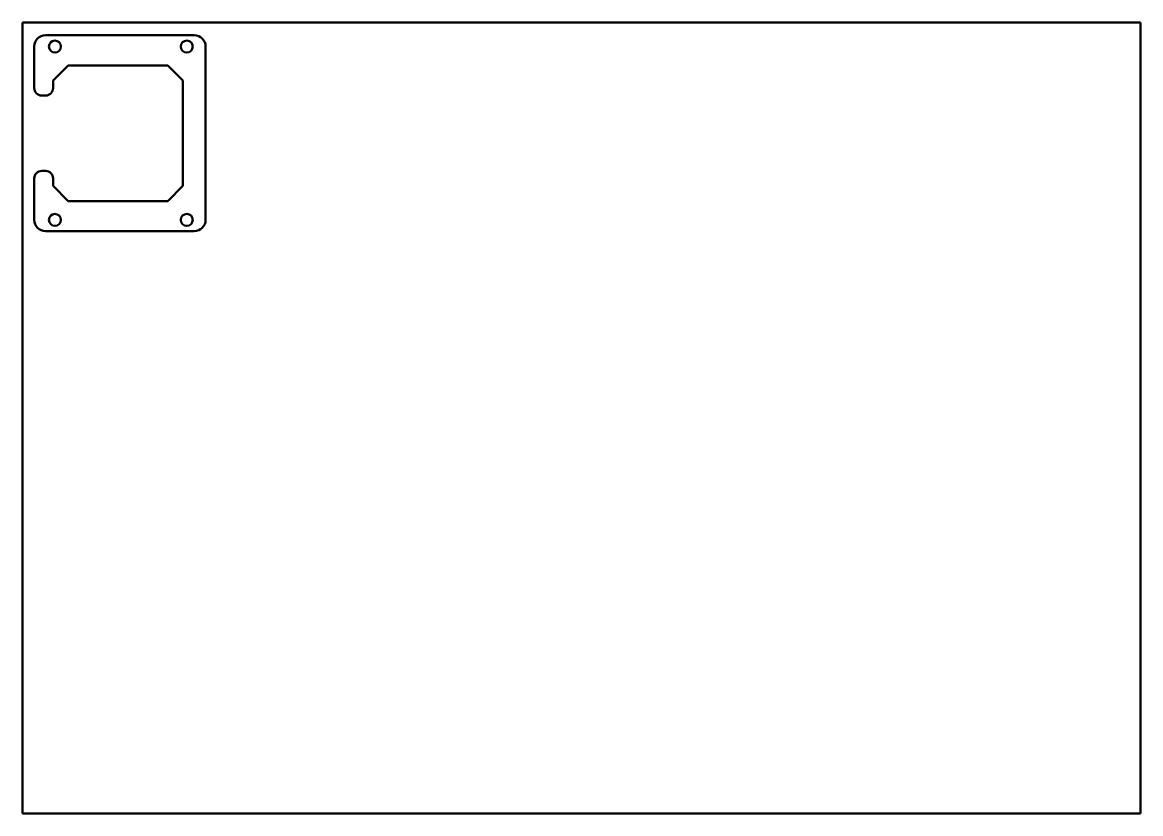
# Model space of a CAD drawing. Header units: millimetres. Extents: x 0 to 297, y 0 to 210.
import ezdxf

# ---------------------------------------------------------------- set-up
doc = ezdxf.new("R2010")
doc.units = ezdxf.units.MM
doc.layers.add('Visible (ISO)', color=7, linetype='Continuous', lineweight=50)

msp = doc.modelspace()

# ---------------------------------------------------------------- linework, layer by layer
at = {"layer": 'Visible (ISO)'}
for p, q in [((0, 210), (0, 0)), ((297, 210), (0, 210)), ((297, 0), (297, 210)), ((45.66, 206.58), (6.16, 206.58)), ((3.16, 203.58), (3.16, 192.58)), ((48.66, 157.58), (48.66, 203.58)), ((12.16, 198.58), (8.16, 194.58)), ((12.16, 198.58), (38.66, 198.58)), ((42.66, 194.58), (38.66, 198.58)), ((8.16, 192.58), (8.16, 194.58)), ((42.66, 194.58), (42.66, 166.58)), ((5.16, 190.58), (6.16, 190.58)), ((6.16, 170.58), (5.16, 170.58)), ((3.16, 168.58), (3.16, 157.58)), ((8.16, 166.58), (8.16, 168.58)), ((8.16, 166.58), (12.16, 162.58)), ((38.66, 162.58), (42.66, 166.58)), ((38.66, 162.58), (12.16, 162.58)), ((6.16, 154.58), (45.66, 154.58)), ((0, 0), (297, 0))]:
    msp.add_line(p, q, dxfattribs=at)
for centre in [(8.66, 203.58), (43.66, 203.58), (8.66, 157.58), (43.66, 157.58)]:
    msp.add_circle(centre, 1.6, dxfattribs=at)
for centre, radius, start, end in [((6.16, 203.58), 3, 90, 180), ((45.66, 203.58), 3, 0, 90), ((5.16, 192.58), 2, 180, 270), ((6.16, 192.58), 2, 270, 0), ((5.16, 168.58), 2, 90, 180), ((6.16, 168.58), 2, 0, 90), ((6.16, 157.58), 3, 180, 270), ((45.66, 157.58), 3, 270, 0)]:
    msp.add_arc(centre, radius, start, end, dxfattribs=at)

doc.saveas('drawing.dxf')
